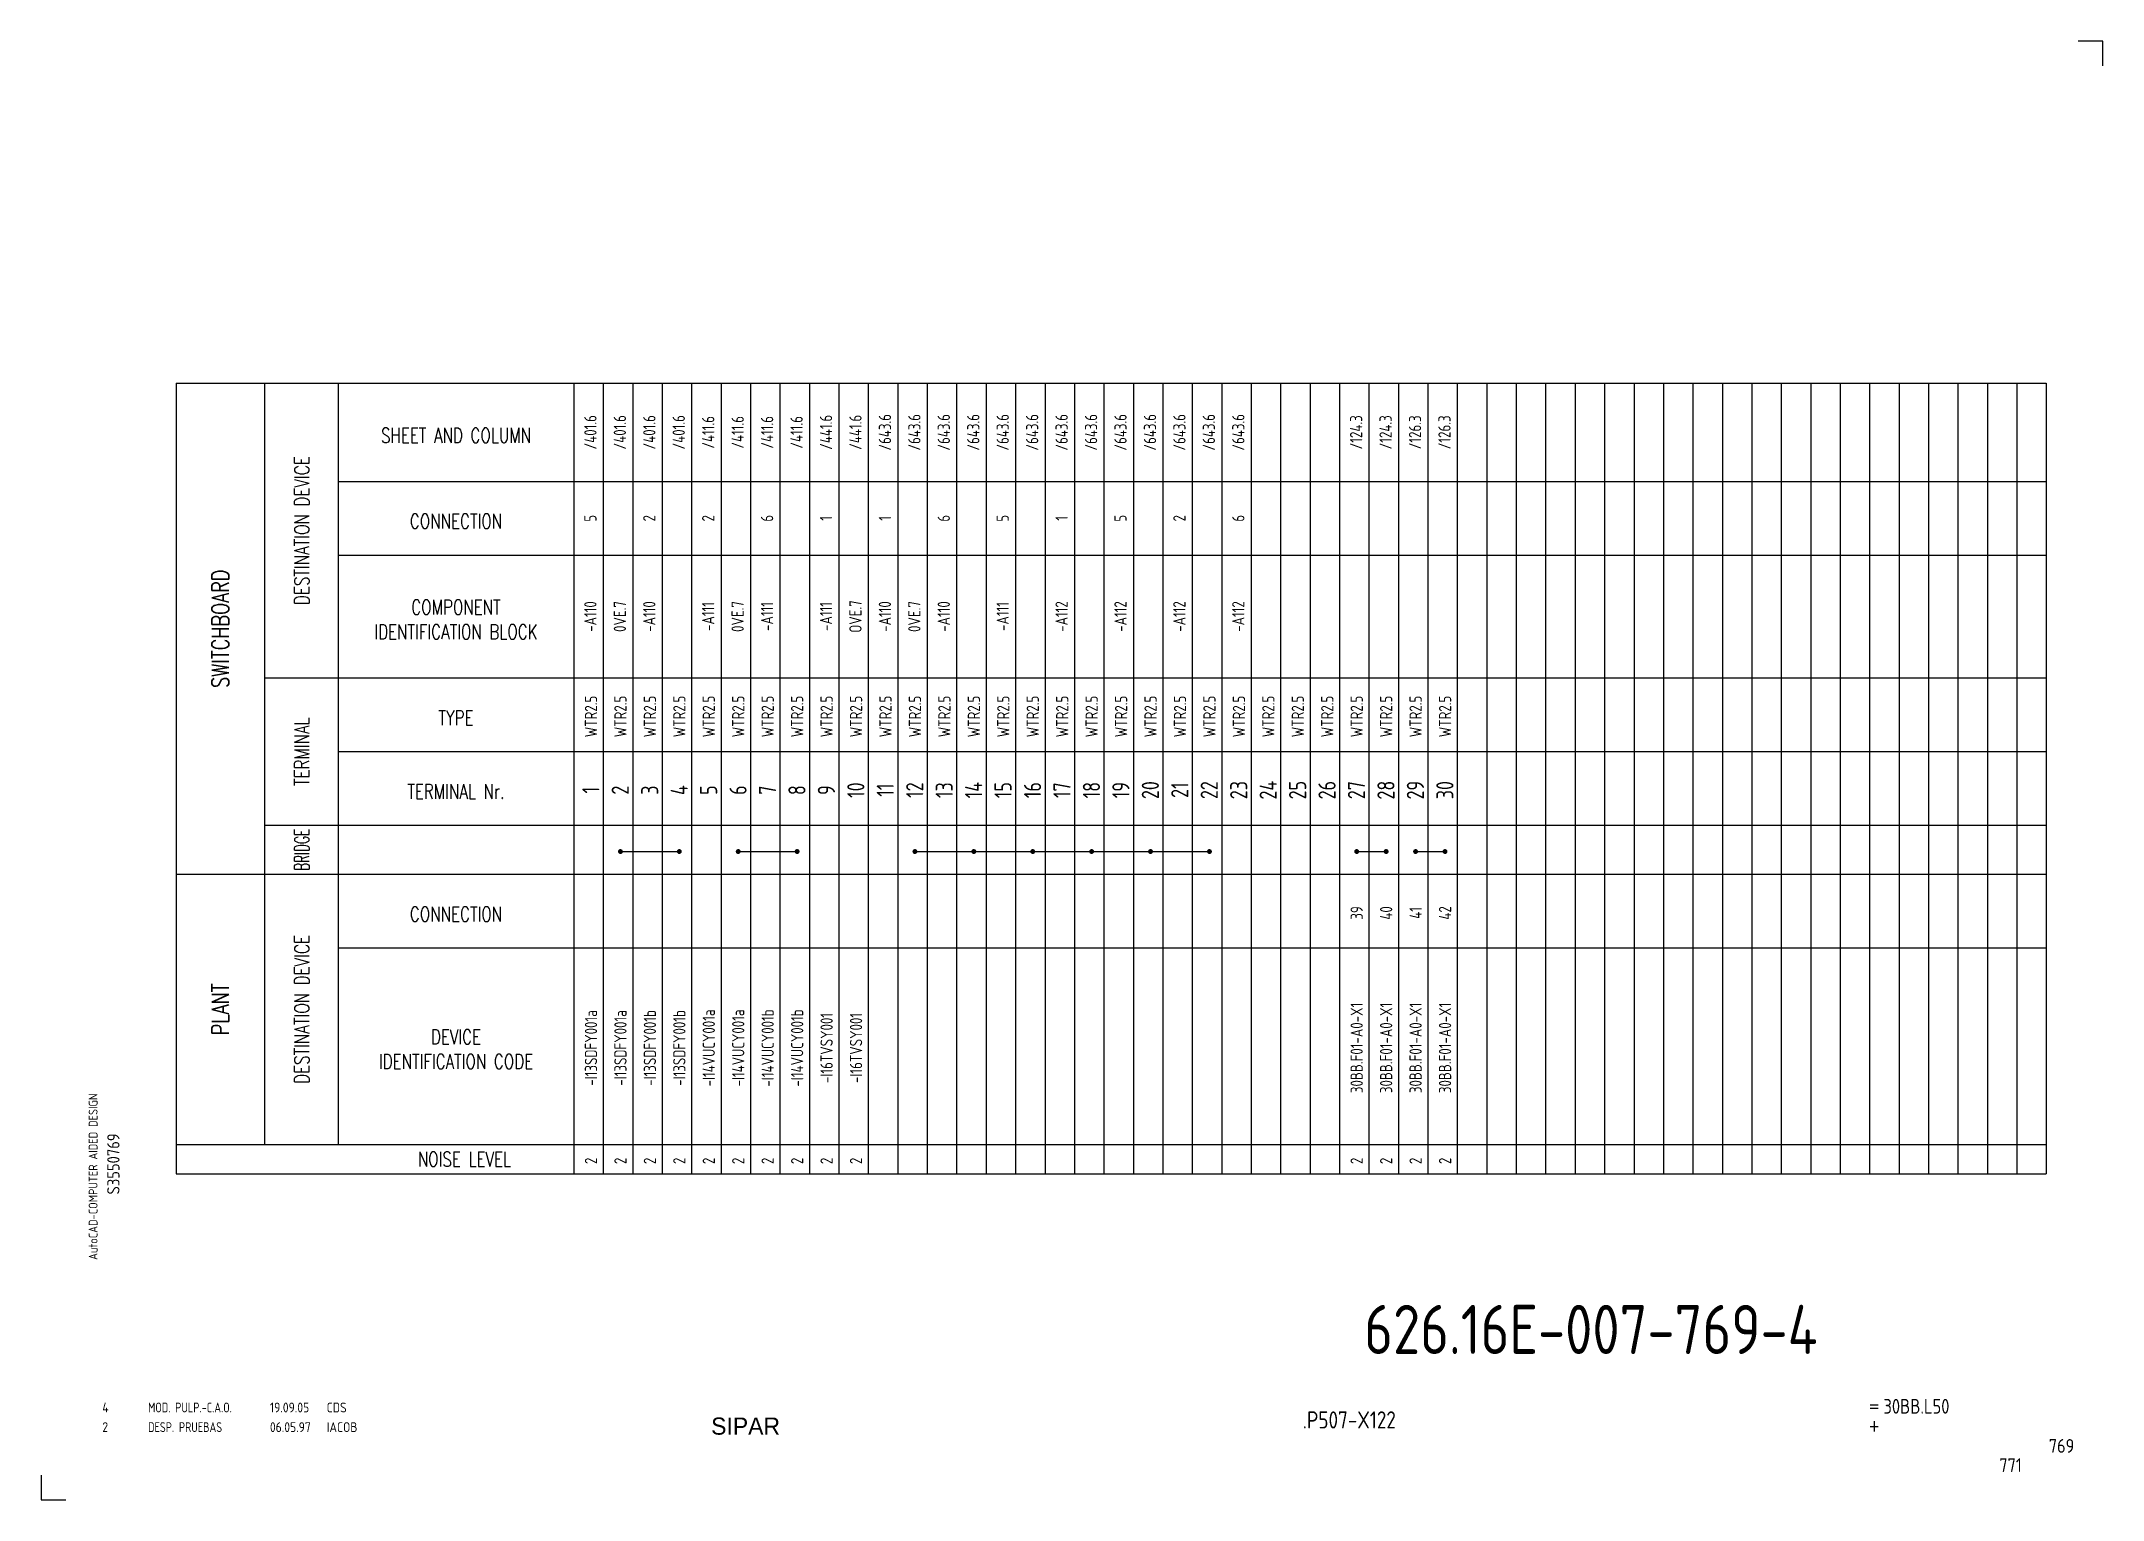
# Model space of a CAD drawing. Extents: x 0 to 420, y 0 to 297.
import ezdxf
from ezdxf.enums import TextEntityAlignment as Align

# ---------------------------------------------------------------- set-up
doc = ezdxf.new("R2010")
doc.units = 0
doc.header["$LTSCALE"] = 5
doc.header["$MEASUREMENT"] = 0
doc.layers.get('0').update_dxf_attribs({"linetype": 'CONTINUOUS'})
for name, color, linetype in [('3', 3, 'CONTINUOUS'), ('CART', 7, 'CONTINUOUS'), ('CART-UK', 7, 'CONTINUOUS')]:
    doc.layers.add(name, color=color, linetype=linetype)
doc.styles.add('DIN', font='DIN.shx', dxfattribs={"width": 0.85})
doc.styles.add('N', font='ROMANS', dxfattribs={"width": 0.85, "height": 3})
doc.styles.add('ROMANS', font='ROMANS.shx', dxfattribs={"width": 0.85, "height": 2.7})
doc.styles.add('X', font='UNIV.SHX', dxfattribs={"height": 3.5})

# ---------------------------------------------------------------- blocks, each defined once
blk = doc.blocks.new('REV2')
at = {"color": 3, "style": 'DIN'}
for s, width, p in [('2', 0.9, (12.45, 13.79)), ('DESP. PRUEBAS', 0.8, (21.76, 13.79)), ('06.05.97', 0.9, (46.59, 13.79)), ('IACOB', 0.9, (58.16, 13.79))]:
    blk.add_text(s, height=2, dxfattribs=dict(at, width=width)).set_placement(p)
blk = doc.blocks.new('FFF')
at = {"color": 3, "style": 'DIN'}
for s, width, p in [('4', 0.9, (12.45, 17.79)), ('MOD. PULP.-C.A.O.', 0.8, (21.76, 17.79)), ('19.09.05', 0.9, (46.59, 17.79)), ('CDS', 0.9, (58.16, 17.79))]:
    blk.add_text(s, height=2, dxfattribs=dict(at, width=width)).set_placement(p)
blk = doc.blocks.new('XR04_700')
at = {"color": 9}
for points in [[(420, 292), (420, 297), (415, 297)], [(0, 5), (0, 0), (5, 0)]]:
    blk.add_lwpolyline(points, dxfattribs=at)
at = {"layer": 'CART', "color": 2}
for p, q in [((27.5, 227.36), (408.5, 227.36)), ((27.5, 227.36), (27.5, 66.36)), ((45.5, 227.36), (45.5, 72.36)), ((60.5, 227.36), (60.5, 72.36)), ((108.5, 227.36), (108.5, 66.36)), ((408.5, 227.36), (408.5, 66.36)), ((27.5, 127.36), (408.5, 127.36)), ((27.5, 72.36), (408.5, 72.36)), ((27.5, 66.36), (408.5, 66.36))]:
    blk.add_line(p, q, dxfattribs=at)
at = {"layer": 'CART', "color": 9}
for p, q in [((114.5, 227.36), (114.5, 66.36)), ((120.5, 227.36), (120.5, 66.36)), ((126.5, 227.36), (126.5, 66.36)), ((132.5, 227.36), (132.5, 66.36)), ((138.5, 227.36), (138.5, 66.36)), ((144.5, 227.36), (144.5, 66.36)), ((150.5, 227.36), (150.5, 66.36)), ((156.5, 227.36), (156.5, 66.36)), ((162.5, 227.36), (162.5, 66.36)), ((174.5, 227.36), (174.5, 66.36)), ((180.5, 227.36), (180.5, 66.36)), ((186.5, 227.36), (186.5, 66.36)), ((192.5, 227.36), (192.5, 66.36)), ((198.5, 227.36), (198.5, 66.36)), ((204.5, 227.36), (204.5, 66.36)), ((210.5, 227.36), (210.5, 66.36)), ((216.5, 227.36), (216.5, 66.36)), ((222.5, 227.36), (222.5, 66.36)), ((234.5, 227.36), (234.5, 66.36)), ((240.5, 227.36), (240.5, 66.36)), ((246.5, 227.36), (246.5, 66.36)), ((252.5, 227.36), (252.5, 66.36)), ((258.5, 227.36), (258.5, 66.36)), ((264.5, 227.36), (264.5, 66.36)), ((270.5, 227.36), (270.5, 66.36)), ((276.5, 227.36), (276.5, 66.36)), ((282.5, 227.36), (282.5, 66.36)), ((294.5, 227.36), (294.5, 66.36)), ((300.5, 227.36), (300.5, 66.36)), ((306.5, 227.36), (306.5, 66.36)), ((312.5, 227.36), (312.5, 66.36)), ((318.5, 227.36), (318.5, 66.36)), ((324.5, 227.36), (324.5, 66.36)), ((330.5, 227.36), (330.5, 66.36)), ((336.5, 227.36), (336.5, 66.36)), ((342.5, 227.36), (342.5, 66.36)), ((354.5, 227.36), (354.5, 66.36)), ((360.5, 227.36), (360.5, 66.36)), ((366.5, 227.36), (366.5, 66.36)), ((372.5, 227.36), (372.5, 66.36)), ((378.5, 227.36), (378.5, 66.36)), ((384.5, 227.36), (384.5, 66.36)), ((390.5, 227.36), (390.5, 66.36)), ((396.5, 227.36), (396.5, 66.36)), ((402.5, 227.36), (402.5, 66.36)), ((60.5, 207.36), (408.5, 207.36)), ((60.5, 192.36), (408.5, 192.36)), ((45.5, 167.36), (408.5, 167.36)), ((60.5, 152.36), (408.5, 152.36)), ((45.5, 137.36), (408.5, 137.36)), ((60.5, 112.36), (408.5, 112.36))]:
    blk.add_line(p, q, dxfattribs=at)
at = {"layer": 'CART', "color": 7}
for p, q in [((168.5, 227.36), (168.5, 66.36)), ((228.5, 227.36), (228.5, 66.36)), ((288.5, 227.36), (288.5, 66.36)), ((348.5, 227.36), (348.5, 66.36))]:
    blk.add_line(p, q, dxfattribs=at)
at = {"layer": 'CART-UK', "color": 9, "style": 'ROMANS', "width": 0.75}
for s, p in [('SHEET AND COLUMN', (84.5, 216.75)), ('CONNECTION', (84.5, 199.25)), ('COMPONENT', (84.5, 181.75)), ('IDENTIFICATION BLOCK', (84.5, 176.75)), ('TYPE', (84.5, 159.25)), ('TERMINAL Nr.', (84.5, 144.25)), ('CONNECTION', (84.5, 119.25)), ('DEVICE', (84.5, 94.25)), ('IDENTIFICATION CODE', (84.5, 89.25)), ('NOISE LEVEL', (86.22, 69.36))]:
    blk.add_text(s, height=3, dxfattribs=at).set_placement(p, align=Align.MIDDLE)
at = {"layer": 'CART-UK', "color": 9, "style": 'ROMANS'}
for s, width, p in [('DESTINATION DEVICE', 0.75, (53.12, 197.36)), ('TERMINAL', 0.75, (53.12, 152.36)), ('BRIDGE', 0.6, (53.12, 132.36)), ('DESTINATION DEVICE', 0.75, (53.12, 99.86))]:
    blk.add_text(s, height=3, rotation=90, dxfattribs=dict(at, width=width)).set_placement(p, align=Align.MIDDLE)
at = {"layer": 'CART-UK', "color": 2, "style": 'ROMANS', "width": 0.75}
for s, p in [('SWITCHBOARD', (36.5, 177.36)), ('PLANT', (36.5, 99.86))]:
    blk.add_text(s, height=3.5, rotation=90, dxfattribs=at).set_placement(p, align=Align.MIDDLE)

msp = doc.modelspace()

# ---------------------------------------------------------------- linework, layer by layer
for p, q in [((118, 132), (130, 132)), ((142, 132), (154, 132)), ((178, 132), (237.75, 132)), ((268, 132), (274.25, 132)), ((280, 132), (286.25, 132))]:
    msp.add_line(p, q)
at = {"const_width": 0.5}
for points in [[(117.75, 132, 1), (118.25, 132, 1)], [(129.75, 132, 1), (130.25, 132, 1)], [(141.75, 132, 1), (142.25, 132, 1)], [(153.75, 132, 1), (154.25, 132, 1)], [(177.75, 132, 1), (178.25, 132, 1)], [(189.75, 132, 1), (190.25, 132, 1)], [(201.75, 132, 1), (202.25, 132, 1)], [(213.75, 132, 1), (214.25, 132, 1)], [(225.75, 132, 1), (226.25, 132, 1)], [(237.75, 132, 1), (238.25, 132, 1)], [(267.75, 132, 1), (268.25, 132, 1)], [(273.75, 132, 1), (274.25, 132, 1)], [(279.75, 132, 1), (280.25, 132, 1)], [(285.75, 132, 1), (286.25, 132, 1)]]:
    msp.add_lwpolyline(points, format="xyb", close=True, dxfattribs=at)

# ---------------------------------------------------------------- block references
at = {"linetype": 'Continuous'}
for name in ['XR04_700', 'FFF', 'REV2']:
    msp.add_blockref(name, (0, 0), dxfattribs=at)

# ---------------------------------------------------------------- texts
at = {"style": 'DIN', "width": 0.8}
for s, p in [('/401.6', (111.88, 217.36)), ('/401.6', (117.88, 217.36)), ('/401.6', (123.88, 217.36)), ('/401.6', (129.88, 217.36)), ('/411.6', (135.88, 217.36)), ('/411.6', (141.88, 217.36)), ('/411.6', (147.88, 217.36)), ('/411.6', (153.88, 217.36)), ('/441.6', (159.88, 217.36)), ('/441.6', (165.88, 217.36)), ('/643.6', (171.88, 217.36)), ('/643.6', (177.88, 217.36)), ('/643.6', (183.88, 217.36)), ('/643.6', (189.88, 217.36)), ('/643.6', (195.88, 217.36)), ('/643.6', (201.88, 217.36)), ('/643.6', (207.88, 217.36)), ('/643.6', (213.88, 217.36)), ('/643.6', (219.88, 217.36)), ('/643.6', (225.88, 217.36)), ('/643.6', (231.88, 217.36)), ('/643.6', (237.88, 217.36)), ('/643.6', (243.88, 217.36)), ('/124.3', (267.88, 217.36)), ('/124.3', (273.88, 217.36)), ('/126.3', (279.88, 217.36)), ('/126.3', (285.88, 217.36)), ('5', (111.88, 199.86)), ('2', (123.88, 199.86)), ('2', (135.88, 199.86)), ('6', (147.88, 199.86)), ('1', (159.88, 199.86)), ('1', (171.88, 199.86)), ('6', (183.88, 199.86)), ('5', (195.88, 199.86)), ('1', (207.88, 199.86)), ('5', (219.88, 199.86)), ('2', (231.88, 199.86)), ('6', (243.88, 199.86)), ('-A110', (111.88, 179.86)), ('0VE.7', (117.88, 179.86)), ('-A110', (123.88, 179.86)), ('-A111', (135.88, 179.86)), ('0VE.7', (141.88, 179.86)), ('-A111', (147.88, 179.86)), ('-A111', (159.88, 179.86)), ('OVE.7', (165.88, 179.86)), ('-A110', (171.88, 179.86)), ('0VE.7', (177.88, 179.86)), ('-A110', (183.88, 179.86)), ('-A111', (195.88, 179.86)), ('-A112', (207.88, 179.86)), ('-A112', (219.88, 179.86)), ('-A112', (231.88, 179.86)), ('-A112', (243.88, 179.86)), ('WTR2.5', (112, 159.5)), ('WTR2.5', (118, 159.5)), ('WTR2.5', (124, 159.5)), ('WTR2.5', (130, 159.5)), ('WTR2.5', (136, 159.5)), ('WTR2.5', (142, 159.5)), ('WTR2.5', (148, 159.5)), ('WTR2.5', (154, 159.5)), ('WTR2.5', (160, 159.5)), ('WTR2.5', (166, 159.5)), ('WTR2.5', (172, 159.5)), ('WTR2.5', (178, 159.5)), ('WTR2.5', (184, 159.5)), ('WTR2.5', (190, 159.5)), ('WTR2.5', (196, 159.5)), ('WTR2.5', (202, 159.5)), ('WTR2.5', (208, 159.5)), ('WTR2.5', (214, 159.5)), ('WTR2.5', (220, 159.5)), ('WTR2.5', (226, 159.5)), ('WTR2.5', (232, 159.5)), ('WTR2.5', (238, 159.5)), ('WTR2.5', (244, 159.5)), ('WTR2.5', (250, 159.5)), ('WTR2.5', (256, 159.5)), ('WTR2.5', (262, 159.5)), ('WTR2.5', (268, 159.5)), ('WTR2.5', (274, 159.5)), ('WTR2.5', (280, 159.5)), ('WTR2.5', (286, 159.5)), ('39', (268, 119.5)), ('40', (274, 119.5)), ('41', (280, 119.5)), ('42', (286, 119.5)), ('30BB.F01-A0-X1', (268, 92)), ('30BB.F01-A0-X1', (274, 92)), ('30BB.F01-A0-X1', (280, 92)), ('30BB.F01-A0-X1', (286, 92)), ('-I13SDFY001a', (112, 92)), ('-I13SDFY001a', (118, 92)), ('-I13SDFY001b', (124, 92)), ('-I13SDFY001b', (130, 92)), ('-I14VUCY001a', (136, 92)), ('-I14VUCY001a', (142, 92)), ('-I14VUCY001b', (148, 92)), ('-I14VUCY001b', (154, 92)), ('-I16TVSY001', (160, 92)), ('-I16TVSY001', (166, 92)), ('2', (112, 69)), ('2', (118, 69)), ('2', (124, 69)), ('2', (130, 69)), ('2', (136, 69)), ('2', (142, 69)), ('2', (148, 69)), ('2', (154, 69)), ('2', (160, 69)), ('2', (166, 69)), ('2', (268, 69)), ('2', (274, 69)), ('2', (280, 69)), ('2', (286, 69))]:
    msp.add_text(s, height=2.5, rotation=90, dxfattribs=at).set_placement(p, align=Align.MIDDLE)
at = {"color": 6, "style": 'DIN', "width": 0.8}
for s, p in [('1', (111.96, 144.5)), ('2', (117.96, 144.5)), ('3', (123.96, 144.5)), ('4', (129.96, 144.5)), ('5', (135.96, 144.5)), ('6', (141.96, 144.5)), ('7', (147.96, 144.5)), ('8', (153.96, 144.5)), ('9', (159.96, 144.5)), ('10', (165.96, 144.5)), ('11', (171.96, 144.5)), ('12', (177.96, 144.5)), ('13', (183.96, 144.5)), ('14', (189.96, 144.5)), ('15', (195.96, 144.5)), ('16', (201.96, 144.5)), ('17', (207.96, 144.5)), ('18', (213.96, 144.5)), ('19', (219.96, 144.5)), ('20', (225.96, 144.5)), ('21', (231.96, 144.5)), ('22', (237.96, 144.5)), ('23', (243.96, 144.5)), ('24', (249.96, 144.5)), ('25', (255.96, 144.5)), ('26', (261.96, 144.5)), ('27', (267.96, 144.5)), ('28', (273.96, 144.5)), ('29', (279.96, 144.5)), ('30', (285.96, 144.5))]:
    msp.add_text(s, height=3.5, rotation=90, dxfattribs=at).set_placement(p, align=Align.MIDDLE)
at = {"color": 2, "insert": (269.52, 39.68), "char_height": 10, "width": 111.0411, "attachment_point": 1, "style": 'DIN'}
msp.add_mtext('626.16E-007-769-4', dxfattribs=at)
at = {"layer": '3', "color": 2, "style": 'DIN', "width": 0.85}
msp.add_text('.P507-X122', height=3.5, dxfattribs=at).set_placement((266.5, 14.51), align=Align.CENTER)
at = {"layer": 'CART', "color": 1, "style": 'DIN', "width": 0.9}
msp.add_text('AutoCAD-COMPUTER AIDED DESIGN', height=1.8, rotation=90, dxfattribs=at).set_placement((11.47, 48.84))
at = {"layer": 'CART', "color": 3, "style": 'N', "width": 0.85}
for s, p in [('=', (372.24, 17.91)), ('+', (372.24, 13.87))]:
    msp.add_text(s, height=2.5, dxfattribs=at).set_placement(p)
at = {"layer": 'CART', "color": 3, "style": 'DIN', "width": 0.9, "flags": 1}
msp.add_attdef('S3550769', text='', height=2.5, rotation=90, dxfattribs=at).set_placement((15.95, 68.38), align=Align.CENTER)
at = {"layer": 'CART', "color": 6, "style": 'X', "flags": 1}
msp.add_attdef('SIPAR', text='', height=3.5, dxfattribs=at).set_placement((143.5, 15), align=Align.MIDDLE)
at = {"layer": 'CART', "color": 3, "style": 'DIN', "width": 0.85}
msp.add_attdef('30BB.L50', text='', height=3, dxfattribs=at).set_placement((375.33, 16.63), align=Align.BOTTOM_LEFT)
at = {"layer": 'CART', "color": 7, "style": 'DIN', "width": 0.9, "flags": 1}
msp.add_attdef('771', (398.93, 5.65), '', height=2.8, dxfattribs=at)
at = {"layer": 'CART', "color": 2, "style": 'DIN', "width": 0.9, "flags": 1}
msp.add_attdef('769', text='', height=2.8, dxfattribs=at).set_placement((414.2, 9.56), align=Align.RIGHT)

doc.saveas('drawing.dxf')
